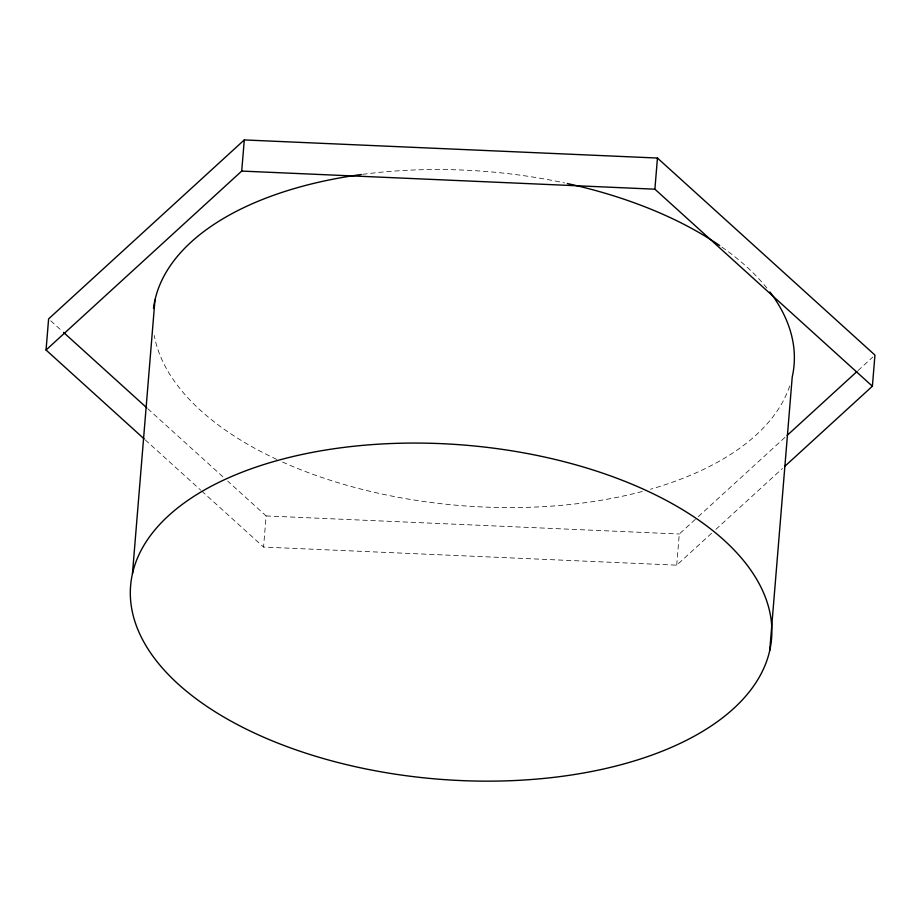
<?xml version="1.0" encoding="UTF-8"?>
<svg xmlns="http://www.w3.org/2000/svg" width="921" height="921" viewBox="0 0 921 921"><rect width="100%" height="100%" fill="white"/><g stroke="black" fill="none" stroke-linecap="round" stroke-linejoin="round"><path stroke-width="0.69" stroke-dasharray="4.61 3.45" d="M711.622 533.247L676.716 565.172L263.556 547.062L266.111 515.933L227.729 481.153M676.716 565.172L679.284 534.03L697.266 517.59M698.314 516.623L785.049 437.302M858.027 370.564L872.832 357.026M715.859 529.379L782.493 468.444M266.111 515.933L679.284 534.03M50.747 320.819L62.467 331.445M147.763 408.717L223.458 477.297M145.207 439.847L200.651 490.076M201.711 491.043L263.556 547.062M789.688 386.037A321.567 167.541 4.7 0 1 650.525 489.224M642.317 491.48A321.567 167.541 4.7 0 1 282.183 461.893M276.772 459.406A321.567 167.541 4.7 0 1 154.268 335.509M362.69 174.334A321.567 167.541 4.7 0 1 564.538 182.934M721.903 247.081A321.567 167.541 4.7 0 1 767.239 288.526"/><path stroke-width="1.38" d="M144.137 438.88L46.05 350.015L48.606 318.885L244.284 139.934L657.444 158.044L874.95 355.092L872.394 386.221L784.6 466.51M132.463 573.656L154.947 300.108M46.05 350.015L241.716 171.076L244.284 139.934M872.394 386.221L654.889 189.185L657.444 158.044M769.726 650.56A321.567 167.541 4.7 0 0 323.87 450.323A321.567 167.541 4.7 0 0 259.687 735.442A321.567 167.541 4.7 0 0 769.726 650.56L792.221 377.011A321.567 167.541 4.7 0 0 769.91 291.945M787.167 435.368L856.967 371.531M241.716 171.076L654.889 189.185M63.537 332.4L146.704 407.75M153.485 308.443A321.567 167.541 4.7 0 1 361.308 174.518M567.324 183.544A321.567 167.541 4.7 0 1 719.727 245.573"/></g></svg>
